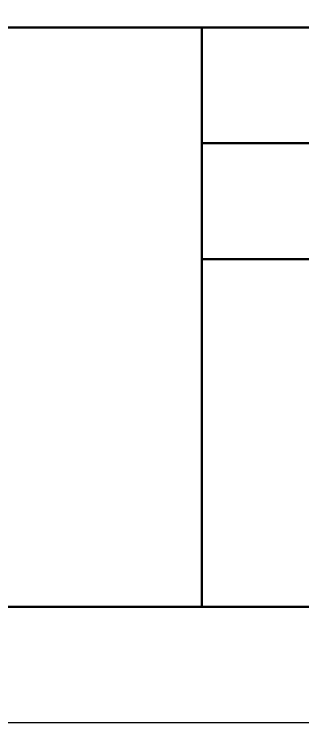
# Model space of a CAD drawing. Header units: millimetres. Extents: x -1036 to 3564, y -90 to 586.
# Drawn here: x -273.09 to -260.64, y 0 to 30.57 of the extents above; entities that cross this region are included whole.
import ezdxf

# ---------------------------------------------------------------- set-up
doc = ezdxf.new("R2010")
doc.units = ezdxf.units.MM

# ---------------------------------------------------------------- blocks, each defined once
blk = doc.blocks.new('Формат_А4')
blk.add_lwpolyline([(0, 297), (0, 0), (-210, 0), (-210, 297)], close=True)
at = {"lineweight": 50}
blk.add_lwpolyline([(-190, 292), (-5, 292), (-5, 5), (-190, 5)], close=True, dxfattribs=at)
blk = doc.blocks.new('Штамп большой нижний текстовый')
at = {"lineweight": 50}
for points in [[(-120, 25), (0, 25), (0, 40), (-120, 40)], [(-120, 25), (-50, 25), (-50, 0), (-120, 0)], [(-50, 20), (-50, 25), (-35, 25), (-35, 20)], [(-50, 15), (0, 15), (0, 0), (-50, 0)]]:
    blk.add_lwpolyline(points, close=True, dxfattribs=at)
blk.add_lwpolyline([(-50, 15), (-50, 20), (-45, 20), (-45, 15)], close=True)

msp = doc.modelspace()

# ---------------------------------------------------------------- block references
at = {"color": 1}
for name, p in [('Формат_А4', (-210, 0)), ('Штамп большой нижний текстовый', (-215, 5))]:
    msp.add_blockref(name, p, dxfattribs=at)

doc.saveas('drawing.dxf')
